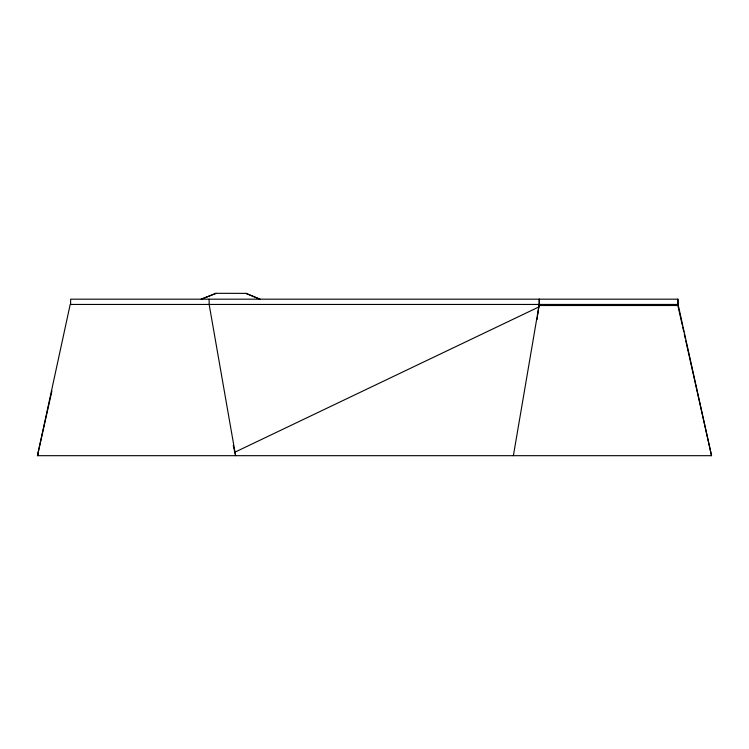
<?xml version="1.0" encoding="UTF-8"?>
<svg xmlns="http://www.w3.org/2000/svg" width="749" height="749" viewBox="0 0 749 749"><rect width="100%" height="100%" fill="white"/><g stroke="black" fill="none" stroke-linecap="round" stroke-linejoin="round"><path stroke-width="1.12" d="M537.127 319.364L537.436 317.061M537.754 314.749L539.177 304.45L539.177 299.179M513.383 455.682L539.018 305.508L678.322 305.508L711.55 455.682L37.45 455.682L70.2 304.45L678.369 304.45M51.934 390.875L37.45 455.682L38.452 453.566M234.952 452.153L538.821 306.968M201.191 299.179L216.068 293.318L201.415 299.179M260.034 299.179L245.99 293.374L259.809 299.179M215.843 293.318L246.206 293.374M233.248 445.449L235.617 455.682L209.158 304.45L209.102 299.179M682.227 324.916L677.63 304.45L677.602 299.179M682.732 327.191L683.753 331.741M684.268 334.017L685.279 338.567M685.794 340.842L711.55 455.682M678.322 305.508L678.154 299.179L70.631 299.179L70.631 304.45M539.336 299.179L539.336 304.45"/></g></svg>
